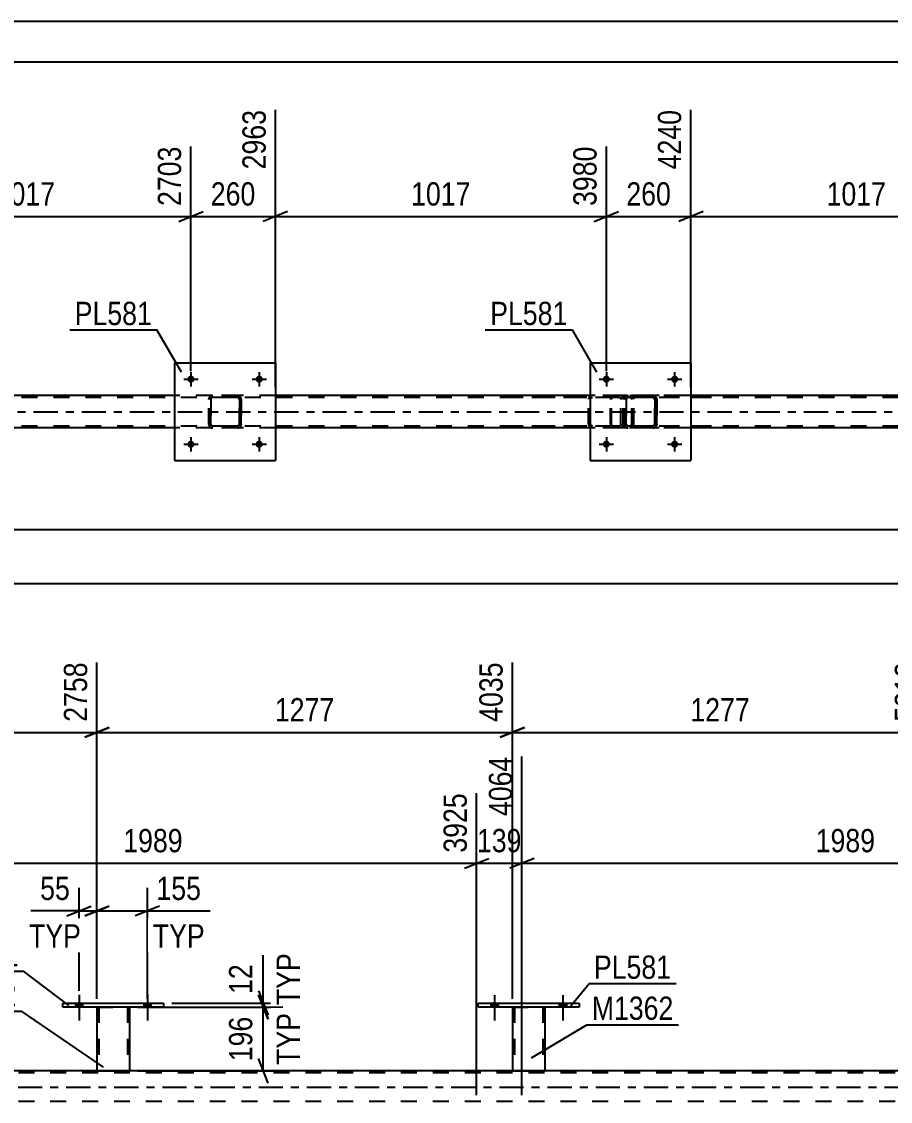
# Model space of a CAD drawing. Header units: millimetres. Extents: x 0 to 841, y 0 to 594.
# Drawn here: x 222.5 to 329.3, y 461.2 to 594 of the extents above; entities that cross this region are included whole.
import ezdxf

# ---------------------------------------------------------------- set-up
doc = ezdxf.new("R2010")
doc.units = ezdxf.units.MM
doc.linetypes.add('DXK_LINE_DOT2', pattern=[3.9198, 1.9599, -1.9599])
doc.linetypes.add('DXK_LINE_DOT3', pattern=[5.9187, 2.979, -0.9799, 0.9799, -0.9799])
doc.styles.add('Arial Narrow', font='ARIALN.TTF', dxfattribs={"height": 0.2})

# ---------------------------------------------------------------- blocks, each defined once
blk = doc.blocks.new('Unknown-318893565-1135')
at = {"color": 5, "linetype": 'Continuous'}
for p, q in [((841, 594), (0, 594)), ((836, 589), (5, 589))]:
    blk.add_line(p, q, dxfattribs=at)
blk = doc.blocks.new('Part-318893565-4870 - 4767')
at = {"color": 7, "linetype": 'DXK_LINE_DOT2'}
for p, q in [((296.58, 547.55), (296.61, 547.73)), ((296.61, 547.73), (296.58, 547.55)), ((296.58, 544.51), (296.58, 547.55)), ((296.58, 547.55), (296.58, 547.55)), ((296.58, 544.51), (296.58, 547.55)), ((296.82, 547.55), (296.84, 547.64)), ((296.84, 547.64), (296.82, 547.55)), ((296.82, 544.51), (296.82, 547.55)), ((296.82, 547.55), (296.82, 547.55)), ((296.82, 547.55), (296.82, 544.51)), ((296.84, 547.64), (296.89, 547.72)), ((296.89, 547.72), (296.84, 547.64)), ((296.87, 547.99), (297.06, 548.03)), ((297.06, 548.03), (296.87, 547.99)), ((296.97, 547.77), (296.89, 547.72)), ((297.06, 547.79), (296.97, 547.77)), ((300.1, 548.03), (297.06, 548.03)), ((300.1, 547.79), (297.06, 547.79)), ((300.1, 548.03), (300.28, 547.99)), ((300.28, 547.99), (300.1, 548.03)), ((300.19, 547.77), (300.1, 547.79)), ((300.19, 547.77), (300.27, 547.72)), ((300.27, 547.72), (300.32, 547.64)), ((300.32, 547.64), (300.27, 547.72)), ((300.32, 547.64), (300.34, 547.55)), ((300.34, 547.55), (300.32, 547.64)), ((300.34, 544.51), (300.34, 547.55)), ((300.34, 547.55), (300.34, 547.55)), ((300.34, 547.55), (300.34, 544.51)), ((300.54, 547.73), (300.58, 547.55)), ((300.58, 547.55), (300.54, 547.73)), ((300.58, 544.51), (300.58, 547.55)), ((300.58, 547.55), (300.58, 547.55)), ((300.58, 547.55), (300.58, 544.51)), ((296.58, 544.51), (296.58, 544.51)), ((296.61, 544.32), (296.58, 544.51)), ((296.58, 544.51), (296.61, 544.32)), ((296.82, 544.51), (296.82, 544.51)), ((296.84, 544.42), (296.82, 544.51)), ((296.82, 544.51), (296.84, 544.42)), ((296.89, 544.34), (296.84, 544.42)), ((296.84, 544.42), (296.89, 544.34)), ((300.32, 544.42), (300.27, 544.34)), ((300.27, 544.34), (300.32, 544.42)), ((300.34, 544.51), (300.32, 544.42)), ((300.32, 544.42), (300.34, 544.51)), ((300.34, 544.51), (300.34, 544.51)), ((300.58, 544.51), (300.54, 544.32)), ((300.54, 544.32), (300.58, 544.51)), ((300.58, 544.51), (300.58, 544.51)), ((297.06, 544.03), (296.87, 544.06)), ((296.87, 544.06), (297.06, 544.03)), ((296.97, 544.29), (296.89, 544.34)), ((297.06, 544.27), (296.97, 544.29)), ((300.1, 544.27), (297.06, 544.27)), ((300.1, 544.03), (297.06, 544.03)), ((300.19, 544.29), (300.1, 544.27)), ((300.28, 544.06), (300.1, 544.03)), ((300.1, 544.03), (300.28, 544.06)), ((300.27, 544.34), (300.19, 544.29))]:
    blk.add_line(p, q, dxfattribs=at)
at = {"color": 7, "linetype": 'DXK_LINE_DOT3'}
blk.add_line((298.58, 546.03), (298.58, 546.03), dxfattribs=at)
at = {"color": 7, "linetype": 'DXK_LINE_DOT2'}
for centre, start, end in [((297.06, 547.55), 112.5, 157.5), ((297.06, 547.55), 112.5, 157.5), ((300.1, 547.55), 22.5, 67.5), ((300.1, 547.55), 22.5, 67.5), ((297.06, 544.51), 202.5, 247.5), ((297.06, 544.51), 202.5, 247.5), ((300.1, 544.51), 292.5, 337.5), ((300.1, 544.51), 292.5, 337.5)]:
    blk.add_arc(centre, 0.48, start, end, dxfattribs=at)
blk = doc.blocks.new('Part-318893565-4785 - 4767')
at = {"color": 7, "linetype": 'DXK_LINE_DOT2'}
for p, q in [((295.92, 548.03), (280.93, 548.03)), ((295.92, 547.79), (280.93, 547.79)), ((292.21, 547.72), (292.18, 547.55)), ((292.18, 544.51), (292.18, 547.55)), ((292.21, 547.73), (292.21, 547.72)), ((292.43, 547.55), (292.45, 547.64)), ((292.43, 544.51), (292.43, 547.55)), ((292.45, 547.64), (292.51, 547.72)), ((292.69, 548.03), (292.49, 547.99)), ((292.51, 547.72), (292.59, 547.77)), ((292.59, 547.77), (292.69, 547.79)), ((296.12, 547.99), (295.92, 548.03)), ((295.92, 547.79), (296.02, 547.77)), ((296.02, 547.77), (296.1, 547.72)), ((296.1, 547.72), (296.16, 547.64)), ((296.16, 547.64), (296.18, 547.55)), ((296.18, 544.51), (296.18, 547.55)), ((296.4, 547.72), (296.39, 547.73)), ((296.43, 547.55), (296.4, 547.72)), ((296.43, 544.51), (296.43, 547.55)), ((292.18, 544.51), (292.19, 544.42)), ((292.19, 544.42), (292.21, 544.33)), ((292.45, 544.42), (292.43, 544.51)), ((292.51, 544.34), (292.45, 544.42)), ((296.16, 544.42), (296.1, 544.34)), ((296.18, 544.51), (296.16, 544.42)), ((296.39, 544.33), (296.41, 544.42)), ((296.41, 544.42), (296.43, 544.51)), ((295.92, 544.27), (280.93, 544.27)), ((295.92, 544.03), (280.93, 544.03)), ((292.49, 544.07), (292.69, 544.03)), ((292.59, 544.29), (292.51, 544.34)), ((292.69, 544.27), (292.59, 544.29)), ((296.02, 544.29), (295.92, 544.27)), ((295.92, 544.03), (296.12, 544.07)), ((296.1, 544.34), (296.02, 544.29))]:
    blk.add_line(p, q, dxfattribs=at)
for centre, start, end in [((292.67, 547.53), 110.7583, 155.68), ((295.94, 547.53), 24.32, 69.2417), ((292.67, 544.53), 204.32, 249.2417), ((295.94, 544.53), 290.7583, 335.68)]:
    blk.add_arc(centre, 0.496, start, end, dxfattribs=at)
blk = doc.blocks.new('Part-318893565-4798 - 4767')
at = {"color": 7, "linetype": 'DXK_LINE_DOT2'}
for p, q in [((294.91, 547.73), (294.88, 547.55)), ((294.88, 544.51), (294.88, 547.55)), ((294.96, 547.89), (294.91, 547.73)), ((295.05, 547.99), (294.96, 547.89)), ((295.02, 547.55), (295.03, 547.64)), ((295.02, 544.51), (295.02, 547.55)), ((295.03, 547.64), (295.06, 547.72)), ((295.16, 548.03), (295.05, 547.99)), ((295.06, 547.72), (295.1, 547.77)), ((295.1, 547.77), (295.16, 547.79)), ((307.31, 548.03), (295.16, 548.03)), ((307.31, 547.79), (295.16, 547.79)), ((296.43, 548.03), (296.43, 547.79)), ((297.44, 547.99), (297.25, 548.03)), ((297.25, 547.79), (297.34, 547.77)), ((297.34, 547.77), (297.42, 547.72)), ((297.42, 547.72), (297.48, 547.64)), ((297.48, 547.64), (297.5, 547.55)), ((297.5, 544.51), (297.5, 547.55)), ((297.71, 547.72), (297.71, 547.73)), ((297.75, 547.55), (297.71, 547.72)), ((297.75, 544.51), (297.75, 547.55)), ((294.88, 544.51), (294.91, 544.33)), ((295.03, 544.42), (295.02, 544.51)), ((295.06, 544.34), (295.03, 544.42)), ((297.48, 544.42), (297.42, 544.34)), ((297.5, 544.51), (297.48, 544.42)), ((297.71, 544.33), (297.73, 544.42)), ((297.73, 544.42), (297.75, 544.51)), ((294.91, 544.33), (294.96, 544.17)), ((294.96, 544.17), (295.05, 544.07)), ((295.05, 544.07), (295.16, 544.03)), ((295.1, 544.29), (295.06, 544.34)), ((295.16, 544.27), (295.1, 544.29)), ((307.31, 544.27), (295.16, 544.27)), ((307.31, 544.03), (295.16, 544.03)), ((296.43, 544.03), (296.43, 544.27)), ((297.34, 544.29), (297.25, 544.27)), ((297.25, 544.03), (297.44, 544.07)), ((297.42, 544.34), (297.34, 544.29))]:
    blk.add_line(p, q, dxfattribs=at)
for centre, start, end in [((297.26, 547.53), 23.8494, 68.8059), ((297.26, 544.52), 291.1941, 336.1506)]:
    blk.add_arc(centre, 0.492, start, end, dxfattribs=at)
blk = doc.blocks.new('Bolt-318893565-4912 - 4767')
at = {"linetype": 'Continuous'}
for points in [[(294.82, 542.03, -1), (293.94, 542.03, -1)], [(303.22, 542.03, -1), (302.34, 542.03, -1)]]:
    blk.add_hatch(color=1, dxfattribs=at).paths.add_polyline_path(points)
at = {"color": 1, "linetype": 'Continuous'}
for p, q in [((293.5, 542.03), (295.26, 542.03)), ((294.38, 542.91), (294.38, 541.15)), ((301.9, 542.03), (303.66, 542.03)), ((302.78, 542.91), (302.78, 541.15))]:
    blk.add_line(p, q, dxfattribs=at)
blk = doc.blocks.new('Part-318893565-4875 - 4767')
at = {"color": 2, "linetype": 'Continuous'}
for p, q in [((292.38, 552.03), (292.38, 540.03)), ((292.38, 552.03), (304.78, 552.03)), ((304.78, 552.03), (304.78, 540.03)), ((292.38, 540.03), (304.78, 540.03))]:
    blk.add_line(p, q, dxfattribs=at)
blk = doc.blocks.new('Part-318893565-4876 - 4767')
at = {"color": 7, "linetype": 'DXK_LINE_DOT2'}
for p, q in [((245.5, 547.55), (245.53, 547.73)), ((245.53, 547.73), (245.5, 547.55)), ((245.5, 544.51), (245.5, 547.55)), ((245.5, 547.55), (245.5, 547.55)), ((245.5, 544.51), (245.5, 547.55)), ((245.74, 547.55), (245.76, 547.64)), ((245.76, 547.64), (245.74, 547.55)), ((245.74, 544.51), (245.74, 547.55)), ((245.74, 547.55), (245.74, 547.55)), ((245.74, 547.55), (245.74, 544.51)), ((245.76, 547.64), (245.81, 547.72)), ((245.81, 547.72), (245.76, 547.64)), ((245.79, 547.99), (245.98, 548.03)), ((245.98, 548.03), (245.79, 547.99)), ((245.89, 547.77), (245.81, 547.72)), ((245.98, 547.79), (245.89, 547.77)), ((249.02, 548.03), (245.98, 548.03)), ((249.02, 547.79), (245.98, 547.79)), ((249.02, 548.03), (249.2, 547.99)), ((249.2, 547.99), (249.02, 548.03)), ((249.11, 547.77), (249.02, 547.79)), ((249.11, 547.77), (249.19, 547.72)), ((249.19, 547.72), (249.24, 547.64)), ((249.24, 547.64), (249.19, 547.72)), ((249.24, 547.64), (249.26, 547.55)), ((249.26, 547.55), (249.24, 547.64)), ((249.26, 544.51), (249.26, 547.55)), ((249.26, 547.55), (249.26, 547.55)), ((249.26, 547.55), (249.26, 544.51)), ((249.46, 547.73), (249.5, 547.55)), ((249.5, 547.55), (249.46, 547.73)), ((249.5, 544.51), (249.5, 547.55)), ((249.5, 547.55), (249.5, 547.55)), ((249.5, 547.55), (249.5, 544.51)), ((245.5, 544.51), (245.5, 544.51)), ((245.53, 544.32), (245.5, 544.51)), ((245.5, 544.51), (245.53, 544.32)), ((245.74, 544.51), (245.74, 544.51)), ((245.76, 544.42), (245.74, 544.51)), ((245.74, 544.51), (245.76, 544.42)), ((245.81, 544.34), (245.76, 544.42)), ((245.76, 544.42), (245.81, 544.34)), ((249.24, 544.42), (249.19, 544.34)), ((249.19, 544.34), (249.24, 544.42)), ((249.26, 544.51), (249.24, 544.42)), ((249.24, 544.42), (249.26, 544.51)), ((249.26, 544.51), (249.26, 544.51)), ((249.5, 544.51), (249.46, 544.32)), ((249.46, 544.32), (249.5, 544.51)), ((249.5, 544.51), (249.5, 544.51)), ((245.98, 544.03), (245.79, 544.06)), ((245.79, 544.06), (245.98, 544.03)), ((245.89, 544.29), (245.81, 544.34)), ((245.98, 544.27), (245.89, 544.29)), ((249.02, 544.27), (245.98, 544.27)), ((249.02, 544.03), (245.98, 544.03)), ((249.11, 544.29), (249.02, 544.27)), ((249.2, 544.06), (249.02, 544.03)), ((249.02, 544.03), (249.2, 544.06)), ((249.19, 544.34), (249.11, 544.29))]:
    blk.add_line(p, q, dxfattribs=at)
at = {"color": 7, "linetype": 'DXK_LINE_DOT3'}
blk.add_line((247.5, 546.03), (247.5, 546.03), dxfattribs=at)
at = {"color": 7, "linetype": 'DXK_LINE_DOT2'}
for centre, start, end in [((245.98, 547.55), 112.5, 157.5), ((245.98, 547.55), 112.5, 157.5), ((249.02, 547.55), 22.5, 67.5), ((249.02, 547.55), 22.5, 67.5), ((245.98, 544.51), 202.5, 247.5), ((245.98, 544.51), 202.5, 247.5), ((249.02, 544.51), 292.5, 337.5), ((249.02, 544.51), 292.5, 337.5)]:
    blk.add_arc(centre, 0.48, start, end, dxfattribs=at)
blk = doc.blocks.new('Part-318893565-4881 - 4767')
at = {"color": 2, "linetype": 'Continuous'}
for p, q in [((241.3, 552.03), (241.3, 540.03)), ((241.3, 552.03), (253.7, 552.03)), ((253.7, 552.03), (253.7, 540.03)), ((241.3, 540.03), (253.7, 540.03))]:
    blk.add_line(p, q, dxfattribs=at)
blk = doc.blocks.new('Bolt-318893565-4913 - 4767')
at = {"linetype": 'Continuous'}
for points in [[(294.82, 550.03, -1), (293.94, 550.03, -1)], [(303.22, 550.03, -1), (302.34, 550.03, -1)]]:
    blk.add_hatch(color=1, dxfattribs=at).paths.add_polyline_path(points)
at = {"color": 1, "linetype": 'Continuous'}
for p, q in [((293.5, 550.03), (295.26, 550.03)), ((294.38, 550.91), (294.38, 549.15)), ((301.9, 550.03), (303.66, 550.03)), ((302.78, 550.91), (302.78, 549.15))]:
    blk.add_line(p, q, dxfattribs=at)
blk = doc.blocks.new('Bolt-318893565-4914 - 4767')
at = {"linetype": 'Continuous'}
for points in [[(243.74, 542.03, -1), (242.86, 542.03, -1)], [(252.14, 542.03, -1), (251.26, 542.03, -1)]]:
    blk.add_hatch(color=1, dxfattribs=at).paths.add_polyline_path(points)
at = {"color": 1, "linetype": 'Continuous'}
for p, q in [((242.42, 542.03), (244.18, 542.03)), ((243.3, 542.91), (243.3, 541.15)), ((250.82, 542.03), (252.58, 542.03)), ((251.7, 542.91), (251.7, 541.15))]:
    blk.add_line(p, q, dxfattribs=at)
blk = doc.blocks.new('Bolt-318893565-4915 - 4767')
at = {"linetype": 'Continuous'}
for points in [[(243.74, 550.03, -1), (242.86, 550.03, -1)], [(252.14, 550.03, -1), (251.26, 550.03, -1)]]:
    blk.add_hatch(color=1, dxfattribs=at).paths.add_polyline_path(points)
at = {"color": 1, "linetype": 'Continuous'}
for p, q in [((242.42, 550.03), (244.18, 550.03)), ((243.3, 550.91), (243.3, 549.15)), ((250.82, 550.03), (252.58, 550.03)), ((251.7, 550.91), (251.7, 549.15))]:
    blk.add_line(p, q, dxfattribs=at)
blk = doc.blocks.new('Part-318893565-4945 - 4767')
at = {"color": 7, "linetype": 'DXK_LINE_DOT2'}
for p, q in [((730.1, 547.79), (135.18, 547.79)), ((253.7, 548.03), (241.3, 548.03)), ((304.78, 548.03), (292.38, 548.03)), ((730.1, 544.27), (135.18, 544.27)), ((253.7, 544.03), (241.3, 544.03)), ((304.78, 544.03), (292.38, 544.03))]:
    blk.add_line(p, q, dxfattribs=at)
at = {"color": 2, "linetype": 'Continuous'}
for p, q in [((241.3, 548.03), (202.62, 548.03)), ((292.38, 548.03), (253.7, 548.03)), ((343.46, 548.03), (304.78, 548.03)), ((241.3, 544.03), (202.62, 544.03)), ((292.38, 544.03), (253.7, 544.03)), ((343.46, 544.03), (304.78, 544.03))]:
    blk.add_line(p, q, dxfattribs=at)
at = {"color": 7, "linetype": 'DXK_LINE_DOT3'}
blk.add_line((135.18, 546.03), (730.1, 546.03), dxfattribs=at)
blk = doc.blocks.new('Part-318893565-3421 - 3250')
at = {"color": 7, "linetype": 'DXK_LINE_DOT2'}
for p, q in [((282.83, 472.83), (286.83, 472.83)), ((282.83, 472.82), (282.83, 472.83)), ((282.83, 472.83), (282.83, 472.82)), ((283.07, 472.83), (283.07, 464.99)), ((286.59, 472.83), (286.59, 464.99)), ((286.83, 472.83), (286.83, 472.82)), ((286.83, 472.82), (286.83, 472.83)), ((286.57, 464.99), (286.53, 464.99)), ((286.53, 464.99), (286.57, 464.99)), ((286.59, 464.99), (286.57, 464.99)), ((286.57, 464.99), (286.59, 464.99))]:
    blk.add_line(p, q, dxfattribs=at)
at = {"color": 2, "linetype": 'Continuous'}
for p, q in [((282.83, 472.82), (282.83, 464.99)), ((286.83, 472.82), (286.83, 464.99)), ((282.83, 464.99), (286.83, 464.99))]:
    blk.add_line(p, q, dxfattribs=at)
blk = doc.blocks.new('Bolt-318893565-3432 - 3250')
at = {"linetype": 'Continuous'}
for points in [[(280.19, 472.82), (281.07, 472.82), (281.07, 473.3), (280.19, 473.3)], [(288.59, 472.82), (289.47, 472.82), (289.47, 473.3), (288.59, 473.3)]]:
    blk.add_hatch(color=1, dxfattribs=at).paths.add_polyline_path(points)
at = {"color": 1, "linetype": 'Continuous'}
for p, q in [((280.63, 474.3), (280.63, 471.18)), ((289.03, 474.3), (289.03, 471.18)), ((280.19, 473.3), (280.19, 472.82)), ((281.07, 473.3), (281.07, 472.82)), ((288.59, 473.3), (288.59, 472.82)), ((289.47, 473.3), (289.47, 472.82))]:
    blk.add_line(p, q, dxfattribs=at)
blk = doc.blocks.new('Part-318893565-3319 - 3250')
at = {"color": 2, "linetype": 'Continuous'}
for p, q in [((231.75, 472.83), (231.75, 464.99)), ((235.75, 472.83), (235.75, 464.99)), ((231.75, 464.99), (235.75, 464.99))]:
    blk.add_line(p, q, dxfattribs=at)
at = {"color": 7, "linetype": 'DXK_LINE_DOT2'}
for p, q in [((231.75, 472.83), (235.75, 472.83)), ((231.75, 472.83), (231.75, 472.83)), ((231.75, 472.83), (231.75, 472.83)), ((231.99, 472.83), (231.99, 464.99)), ((235.51, 472.83), (235.51, 464.99)), ((235.75, 472.83), (235.75, 472.83)), ((235.75, 472.83), (235.75, 472.83)), ((235.49, 464.99), (235.45, 464.99)), ((235.45, 464.99), (235.49, 464.99)), ((235.51, 464.99), (235.49, 464.99)), ((235.49, 464.99), (235.51, 464.99))]:
    blk.add_line(p, q, dxfattribs=at)
blk = doc.blocks.new('Part-318893565-3324 - 3250')
at = {"color": 2, "linetype": 'Continuous'}
for p, q in [((227.55, 473.31), (239.95, 473.31)), ((227.55, 472.83), (227.55, 473.31)), ((239.95, 472.83), (227.55, 472.83)), ((239.95, 473.31), (239.95, 472.83))]:
    blk.add_line(p, q, dxfattribs=at)
blk = doc.blocks.new('Bolt-318893565-3431 - 3250')
at = {"linetype": 'Continuous'}
for points in [[(280.19, 472.82), (281.07, 472.82), (281.07, 473.3), (280.19, 473.3)], [(288.59, 472.82), (289.47, 472.82), (289.47, 473.3), (288.59, 473.3)]]:
    blk.add_hatch(color=1, dxfattribs=at).paths.add_polyline_path(points)
at = {"color": 1, "linetype": 'Continuous'}
for p, q in [((280.63, 474.3), (280.63, 471.18)), ((289.03, 474.3), (289.03, 471.18)), ((280.19, 473.3), (280.19, 472.82)), ((281.07, 473.3), (281.07, 472.82)), ((288.59, 473.3), (288.59, 472.82)), ((289.47, 473.3), (289.47, 472.82))]:
    blk.add_line(p, q, dxfattribs=at)
blk = doc.blocks.new('Bolt-318893565-3434 - 3250')
at = {"linetype": 'Continuous'}
for points in [[(229.11, 472.83), (229.99, 472.83), (229.99, 473.31), (229.11, 473.31)], [(237.51, 472.83), (238.39, 472.83), (238.39, 473.31), (237.51, 473.31)]]:
    blk.add_hatch(color=1, dxfattribs=at).paths.add_polyline_path(points)
at = {"color": 1, "linetype": 'Continuous'}
for p, q in [((229.55, 474.31), (229.55, 471.19)), ((237.95, 474.31), (237.95, 471.19)), ((229.11, 473.31), (229.11, 472.83)), ((229.99, 473.31), (229.99, 472.83)), ((237.51, 473.31), (237.51, 472.83)), ((238.39, 473.31), (238.39, 472.83))]:
    blk.add_line(p, q, dxfattribs=at)
blk = doc.blocks.new('Bolt-318893565-3435 - 3250')
at = {"linetype": 'Continuous'}
for points in [[(229.11, 472.83), (229.99, 472.83), (229.99, 473.31), (229.11, 473.31)], [(237.51, 472.83), (238.39, 472.83), (238.39, 473.31), (237.51, 473.31)]]:
    blk.add_hatch(color=1, dxfattribs=at).paths.add_polyline_path(points)
at = {"color": 1, "linetype": 'Continuous'}
for p, q in [((229.55, 474.31), (229.55, 471.19)), ((237.95, 474.31), (237.95, 471.19)), ((229.11, 473.31), (229.11, 472.83)), ((229.99, 473.31), (229.99, 472.83)), ((237.51, 473.31), (237.51, 472.83)), ((238.39, 473.31), (238.39, 472.83))]:
    blk.add_line(p, q, dxfattribs=at)
blk = doc.blocks.new('Part-318893565-3498 - 3250')
at = {"color": 2, "linetype": 'Continuous'}
for p, q in [((278.63, 473.3), (291.03, 473.3)), ((278.63, 472.82), (278.63, 473.3)), ((291.03, 472.82), (278.63, 472.82)), ((291.03, 473.3), (291.03, 472.82))]:
    blk.add_line(p, q, dxfattribs=at)
blk = doc.blocks.new('Part-318893565-3659 - 3250')
at = {"color": 2, "linetype": 'Continuous'}
blk.add_line((487.15, 464.98), (121.43, 464.98), dxfattribs=at)
at = {"color": 7, "linetype": 'DXK_LINE_DOT2'}
for p, q in [((717.95, 464.74), (121.43, 464.74)), ((717.95, 461.22), (121.43, 461.22))]:
    blk.add_line(p, q, dxfattribs=at)
at = {"color": 7, "linetype": 'DXK_LINE_DOT3'}
blk.add_line((121.43, 462.98), (717.95, 462.98), dxfattribs=at)
blk = doc.blocks.new('StraightDimension-318893565-5425 - 4767')
at = {"color": 7, "linetype": 'Continuous'}
for p, q in [((304.78, 549.03), (304.78, 583.14)), ((345.46, 551.03), (345.46, 578.64)), ((306.28, 570.63), (303.28, 569.43)), ((304.78, 570.03), (345.46, 570.03)), ((343.96, 569.43), (346.96, 570.63))]:
    blk.add_line(p, q, dxfattribs=at)
at = {"color": 0}
blk.add_wipeout([(329.37, 570.78), (329.37, 574.98), (320.86, 574.98), (320.86, 570.78)], dxfattribs=at)
at = {"color": 3, "style": 'Arial Narrow'}
blk.add_text('1017', height=2.863, dxfattribs=at).set_placement((321.46, 571.38))
at = {"color": 0, "linetype": 'Continuous'}
blk.add_wipeout([(344.86, 579.24), (340.66, 579.24), (340.66, 570.73), (344.86, 570.73)], dxfattribs=at)
at = {"color": 3, "linetype": 'Continuous', "style": 'Arial Narrow'}
blk.add_text('5257', height=2.863, rotation=90.0002, dxfattribs=at).set_placement((344.26, 571.33))
blk = doc.blocks.new('StraightDimension-318893565-5009 - 4767')
at = {"color": 7, "linetype": 'Continuous'}
blk.add_line((135.18, 531.55), (767.22, 531.55), dxfattribs=at)
blk = doc.blocks.new('StraightDimension-318893565-5445 - 4767')
at = {"color": 7, "linetype": 'Continuous'}
for p, q in [((304.78, 549.03), (304.78, 583.14)), ((294.38, 551.03), (294.38, 578.64)), ((292.88, 569.43), (295.88, 570.63)), ((294.38, 570.03), (304.78, 570.03)), ((306.28, 570.63), (303.28, 569.43))]:
    blk.add_line(p, q, dxfattribs=at)
at = {"color": 0}
blk.add_wipeout([(302.92, 570.78), (302.92, 574.98), (296.24, 574.98), (296.24, 570.78)], dxfattribs=at)
at = {"color": 3, "style": 'Arial Narrow'}
blk.add_text('260', height=2.863, dxfattribs=at).set_placement((296.84, 571.38))
at = {"color": 0, "linetype": 'Continuous'}
blk.add_wipeout([(304.18, 583.74), (299.98, 583.74), (299.98, 575.23), (304.18, 575.23)], dxfattribs=at)
at = {"color": 3, "linetype": 'Continuous', "style": 'Arial Narrow'}
blk.add_text('4240', height=2.863, rotation=90.0002, dxfattribs=at).set_placement((303.58, 575.83))
blk = doc.blocks.new('StraightDimension-318893565-5465 - 4767')
at = {"color": 7, "linetype": 'Continuous'}
for p, q in [((253.7, 549.03), (253.7, 583.14)), ((294.38, 551.03), (294.38, 578.64)), ((255.2, 570.63), (252.2, 569.43)), ((253.7, 570.03), (294.38, 570.03)), ((292.88, 569.43), (295.88, 570.63))]:
    blk.add_line(p, q, dxfattribs=at)
at = {"color": 0}
blk.add_wipeout([(278.29, 570.78), (278.29, 574.98), (269.78, 574.98), (269.78, 570.78)], dxfattribs=at)
at = {"color": 3, "style": 'Arial Narrow'}
blk.add_text('1017', height=2.863, dxfattribs=at).set_placement((270.38, 571.38))
at = {"color": 0, "linetype": 'Continuous'}
blk.add_wipeout([(293.78, 579.24), (289.58, 579.24), (289.58, 570.73), (293.78, 570.73)], dxfattribs=at)
at = {"color": 3, "linetype": 'Continuous', "style": 'Arial Narrow'}
blk.add_text('3980', height=2.863, rotation=90.0002, dxfattribs=at).set_placement((293.18, 571.33))
blk = doc.blocks.new('StraightDimension-318893565-5485 - 4767')
at = {"color": 7, "linetype": 'Continuous'}
for p, q in [((253.7, 549.03), (253.7, 583.14)), ((243.3, 551.03), (243.3, 578.64)), ((241.8, 569.43), (244.8, 570.63)), ((243.3, 570.03), (253.7, 570.03)), ((255.2, 570.63), (252.2, 569.43))]:
    blk.add_line(p, q, dxfattribs=at)
at = {"color": 0}
blk.add_wipeout([(251.84, 570.78), (251.84, 574.98), (245.15, 574.98), (245.15, 570.78)], dxfattribs=at)
at = {"color": 3, "style": 'Arial Narrow'}
blk.add_text('260', height=2.863, dxfattribs=at).set_placement((245.75, 571.38))
at = {"color": 0, "linetype": 'Continuous'}
blk.add_wipeout([(253.1, 583.74), (248.9, 583.74), (248.9, 575.23), (253.1, 575.23)], dxfattribs=at)
at = {"color": 3, "linetype": 'Continuous', "style": 'Arial Narrow'}
blk.add_text('2963', height=2.863, rotation=90.0002, dxfattribs=at).set_placement((252.5, 575.83))
blk = doc.blocks.new('StraightDimension-318893565-5505 - 4767')
at = {"color": 7, "linetype": 'Continuous'}
for p, q in [((202.62, 549.03), (202.62, 583.14)), ((243.3, 551.03), (243.3, 578.64)), ((204.12, 570.63), (201.12, 569.43)), ((202.62, 570.03), (243.3, 570.03)), ((241.8, 569.43), (244.8, 570.63))]:
    blk.add_line(p, q, dxfattribs=at)
at = {"color": 0}
blk.add_wipeout([(227.21, 570.78), (227.21, 574.98), (218.7, 574.98), (218.7, 570.78)], dxfattribs=at)
at = {"color": 3, "style": 'Arial Narrow'}
blk.add_text('1017', height=2.863, dxfattribs=at).set_placement((219.3, 571.38))
at = {"color": 0, "linetype": 'Continuous'}
blk.add_wipeout([(242.7, 579.24), (238.5, 579.24), (238.5, 570.73), (242.7, 570.73)], dxfattribs=at)
at = {"color": 3, "linetype": 'Continuous', "style": 'Arial Narrow'}
blk.add_text('2703', height=2.863, rotation=90.0002, dxfattribs=at).set_placement((242.1, 571.33))
blk = doc.blocks.new('StraightDimension-318893565-5585 - 4767')
at = {"color": 7, "linetype": 'Continuous'}
blk.add_line((134.54, 524.91), (767.86, 524.91), dxfattribs=at)
blk = doc.blocks.new('StraightDimension-318893565-10695 - 3250')
at = {"color": 7, "linetype": 'Continuous'}
for p, q in [((284, 461.98), (284, 503.62)), ((278.43, 461.98), (278.43, 499.12)), ((276.93, 489.91), (279.93, 491.11)), ((278.43, 490.51), (284, 490.51)), ((285.5, 491.11), (282.5, 489.91))]:
    blk.add_line(p, q, dxfattribs=at)
at = {"color": 0}
blk.add_wipeout([(284.56, 491.26), (284.56, 495.46), (277.87, 495.46), (277.87, 491.26)], dxfattribs=at)
at = {"color": 3, "style": 'Arial Narrow'}
blk.add_text('139', height=2.863, dxfattribs=at).set_placement((278.47, 491.86))
at = {"color": 0, "linetype": 'Continuous'}
blk.add_wipeout([(283.4, 504.22), (279.2, 504.22), (279.2, 495.71), (283.4, 495.71)], dxfattribs=at)
at = {"color": 3, "linetype": 'Continuous', "style": 'Arial Narrow'}
blk.add_text('4064', height=2.863, rotation=90.0002, dxfattribs=at).set_placement((282.8, 496.31))
blk = doc.blocks.new('StraightDimension-318893565-4461 - 3250')
at = {"color": 7, "linetype": 'Continuous'}
for p, q in [((231.75, 473.83), (231.75, 515.21)), ((282.83, 473.83), (282.83, 515.21)), ((233.25, 507.2), (230.25, 506)), ((231.75, 506.6), (282.83, 506.6)), ((281.33, 506), (284.33, 507.2))]:
    blk.add_line(p, q, dxfattribs=at)
at = {"color": 0}
blk.add_wipeout([(261.54, 507.35), (261.54, 511.55), (253.03, 511.55), (253.03, 507.35)], dxfattribs=at)
at = {"color": 3, "style": 'Arial Narrow'}
blk.add_text('1277', height=2.863, dxfattribs=at).set_placement((253.63, 507.95))
at = {"color": 0, "linetype": 'Continuous'}
blk.add_wipeout([(282.23, 515.81), (278.03, 515.81), (278.03, 507.3), (282.23, 507.3)], dxfattribs=at)
at = {"color": 3, "linetype": 'Continuous', "style": 'Arial Narrow'}
blk.add_text('4035', height=2.863, rotation=90.0002, dxfattribs=at).set_placement((281.63, 507.9))
blk = doc.blocks.new('StraightDimension-318893565-4471 - 3250')
at = {"color": 7, "linetype": 'Continuous'}
for p, q in [((180.67, 473.83), (180.67, 515.21)), ((231.75, 473.83), (231.75, 515.21)), ((182.17, 507.2), (179.17, 506)), ((180.67, 506.6), (231.75, 506.6)), ((230.25, 506), (233.25, 507.2))]:
    blk.add_line(p, q, dxfattribs=at)
at = {"color": 0}
blk.add_wipeout([(210.46, 507.35), (210.46, 511.55), (201.95, 511.55), (201.95, 507.35)], dxfattribs=at)
at = {"color": 3, "style": 'Arial Narrow'}
blk.add_text('1277', height=2.863, dxfattribs=at).set_placement((202.55, 507.95))
at = {"color": 0, "linetype": 'Continuous'}
blk.add_wipeout([(231.15, 515.81), (226.95, 515.81), (226.95, 507.3), (231.15, 507.3)], dxfattribs=at)
at = {"color": 3, "linetype": 'Continuous', "style": 'Arial Narrow'}
blk.add_text('2758', height=2.863, rotation=90.0002, dxfattribs=at).set_placement((230.55, 507.9))
blk = doc.blocks.new('StraightDimension-318893565-4451 - 3250')
at = {"color": 7, "linetype": 'Continuous'}
for p, q in [((282.83, 473.83), (282.83, 515.21)), ((333.91, 473.83), (333.91, 515.21)), ((284.33, 507.2), (281.33, 506)), ((282.83, 506.6), (333.91, 506.6)), ((332.41, 506), (335.41, 507.2))]:
    blk.add_line(p, q, dxfattribs=at)
at = {"color": 0}
blk.add_wipeout([(312.63, 507.35), (312.63, 511.55), (304.11, 511.55), (304.11, 507.35)], dxfattribs=at)
at = {"color": 3, "style": 'Arial Narrow'}
blk.add_text('1277', height=2.863, dxfattribs=at).set_placement((304.71, 507.95))
at = {"color": 0, "linetype": 'Continuous'}
blk.add_wipeout([(333.31, 515.81), (329.11, 515.81), (329.11, 507.3), (333.31, 507.3)], dxfattribs=at)
at = {"color": 3, "linetype": 'Continuous', "style": 'Arial Narrow'}
blk.add_text('5312', height=2.863, rotation=90.0002, dxfattribs=at).set_placement((332.71, 507.9))
blk = doc.blocks.new('StraightDimension-318893565-10694 - 3250')
at = {"color": 7, "linetype": 'Continuous'}
for p, q in [((284, 461.98), (284, 503.62)), ((363.56, 461.98), (363.56, 499.12)), ((285.5, 491.11), (282.5, 489.91)), ((284, 490.51), (363.56, 490.51)), ((362.06, 489.91), (365.06, 491.11))]:
    blk.add_line(p, q, dxfattribs=at)
at = {"color": 0}
blk.add_wipeout([(328.04, 491.26), (328.04, 495.46), (319.52, 495.46), (319.52, 491.26)], dxfattribs=at)
at = {"color": 3, "style": 'Arial Narrow'}
blk.add_text('1989', height=2.863, dxfattribs=at).set_placement((320.12, 491.86))
at = {"color": 0, "linetype": 'Continuous'}
blk.add_wipeout([(362.96, 499.72), (358.76, 499.72), (358.76, 491.21), (362.96, 491.21)], dxfattribs=at)
at = {"color": 3, "linetype": 'Continuous', "style": 'Arial Narrow'}
blk.add_text('6053', height=2.863, rotation=90.0002, dxfattribs=at).set_placement((362.36, 491.81))
blk = doc.blocks.new('StraightDimension-318893565-10696 - 3250')
at = {"color": 7, "linetype": 'Continuous'}
for p, q in [((198.87, 461.98), (198.87, 503.62)), ((278.43, 461.98), (278.43, 499.12)), ((200.37, 491.11), (197.37, 489.91)), ((198.87, 490.51), (278.43, 490.51)), ((276.93, 489.91), (279.93, 491.11))]:
    blk.add_line(p, q, dxfattribs=at)
at = {"color": 0}
blk.add_wipeout([(242.9, 491.26), (242.9, 495.46), (234.39, 495.46), (234.39, 491.26)], dxfattribs=at)
at = {"color": 3, "style": 'Arial Narrow'}
blk.add_text('1989', height=2.863, dxfattribs=at).set_placement((234.99, 491.86))
at = {"color": 0, "linetype": 'Continuous'}
blk.add_wipeout([(277.83, 499.72), (273.63, 499.72), (273.63, 491.21), (277.83, 491.21)], dxfattribs=at)
at = {"color": 3, "linetype": 'Continuous', "style": 'Arial Narrow'}
blk.add_text('3925', height=2.863, rotation=90.0002, dxfattribs=at).set_placement((277.23, 491.81))
blk = doc.blocks.new('StraightDimension-318893565-11002 - 3250')
at = {"color": 7, "linetype": 'Continuous'}
for p, q in [((231.75, 473.83), (231.75, 487.49)), ((237.95, 473.83), (237.95, 487.49)), ((230.25, 484.04), (233.25, 485.24)), ((231.75, 484.64), (237.95, 484.64)), ((239.45, 485.24), (236.45, 484.04)), ((237.95, 484.64), (245.68, 484.64)), ((237.95, 484.64), (245.68, 484.64))]:
    blk.add_line(p, q, dxfattribs=at)
at = {"color": 0}
blk.add_wipeout([(245.16, 485.39), (245.16, 489.59), (238.47, 489.59), (238.47, 485.39)], dxfattribs=at)
at = {"color": 0, "linetype": 'Continuous'}
blk.add_wipeout([(245.61, 479.54), (245.61, 483.74), (238.02, 483.74), (238.02, 479.54)], dxfattribs=at)
at = {"color": 3, "style": 'Arial Narrow'}
blk.add_text('155', height=2.863, dxfattribs=at).set_placement((239.07, 485.99))
at = {"color": 3, "linetype": 'Continuous', "style": 'Arial Narrow'}
blk.add_text('TYP', height=2.863, dxfattribs=at).set_placement((238.62, 480.14))
blk = doc.blocks.new('StraightDimension-318893565-11003 - 3250')
at = {"color": 7, "linetype": 'Continuous'}
for p, q in [((229.55, 474.8), (229.55, 487.49)), ((231.75, 473.83), (231.75, 487.49)), ((229.55, 484.64), (223.64, 484.64)), ((229.55, 484.64), (223.64, 484.64)), ((228.05, 484.04), (231.05, 485.24)), ((229.55, 484.64), (231.75, 484.64)), ((233.25, 485.24), (230.25, 484.04))]:
    blk.add_line(p, q, dxfattribs=at)
at = {"color": 0}
blk.add_wipeout([(229.02, 485.39), (229.02, 489.59), (224.17, 489.59), (224.17, 485.39)], dxfattribs=at)
at = {"color": 0, "linetype": 'Continuous'}
blk.add_wipeout([(230.39, 479.54), (230.39, 483.74), (222.8, 483.74), (222.8, 479.54)], dxfattribs=at)
at = {"color": 3, "style": 'Arial Narrow'}
blk.add_text('55', height=2.863, dxfattribs=at).set_placement((224.77, 485.99))
at = {"color": 3, "linetype": 'Continuous', "style": 'Arial Narrow'}
blk.add_text('TYP', height=2.863, dxfattribs=at).set_placement((223.4, 480.14))
blk = doc.blocks.new('StraightDimension-318893565-11026 - 3250')
at = {"color": 7, "linetype": 'Continuous'}
for p, q in [((252.2, 473.31), (252.2, 479.21)), ((252.2, 473.31), (252.2, 479.21)), ((251.6, 474.81), (252.8, 471.81)), ((252.8, 471.33), (251.6, 474.33)), ((236.75, 472.83), (254.6, 472.83)), ((240.95, 473.31), (254.6, 473.31)), ((252.2, 472.83), (252.2, 473.31))]:
    blk.add_line(p, q, dxfattribs=at)
at = {"color": 0, "linetype": 'Continuous'}
blk.add_wipeout([(257.3, 480.05), (253.1, 480.05), (253.1, 472.46), (257.3, 472.46)], dxfattribs=at)
at = {"color": 0}
blk.add_wipeout([(251.45, 478.69), (247.25, 478.69), (247.25, 473.83), (251.45, 473.83)], dxfattribs=at)
at = {"color": 3, "linetype": 'Continuous', "style": 'Arial Narrow'}
blk.add_text('TYP', height=2.863, rotation=90.0002, dxfattribs=at).set_placement((256.7, 473.06))
at = {"color": 3, "style": 'Arial Narrow'}
blk.add_text('12', height=2.863, rotation=90.0002, dxfattribs=at).set_placement((250.85, 474.43))
blk = doc.blocks.new('StraightDimension-318893565-11027 - 3250')
at = {"color": 7, "linetype": 'Continuous'}
for p, q in [((251.6, 474.33), (252.8, 471.33)), ((236.75, 472.83), (254.6, 472.83)), ((252.2, 464.98), (252.2, 472.83)), ((252.8, 463.48), (251.6, 466.48)), ((236.75, 464.98), (254.6, 464.98))]:
    blk.add_line(p, q, dxfattribs=at)
at = {"color": 0, "linetype": 'Continuous'}
blk.add_wipeout([(257.3, 472.7), (253.1, 472.7), (253.1, 465.11), (257.3, 465.11)], dxfattribs=at)
at = {"color": 0}
blk.add_wipeout([(251.45, 472.25), (247.25, 472.25), (247.25, 465.56), (251.45, 465.56)], dxfattribs=at)
at = {"color": 3, "style": 'Arial Narrow'}
blk.add_text('196', height=2.863, rotation=90.0002, dxfattribs=at).set_placement((250.85, 466.16))
at = {"color": 3, "linetype": 'Continuous', "style": 'Arial Narrow'}
blk.add_text('TYP', height=2.863, rotation=90.0002, dxfattribs=at).set_placement((256.7, 465.71))
blk = doc.blocks.new('Mark-318893565-4871 - 4767')
at = {"color": 0}
blk.add_wipeout([(289.61, 556.68), (289.61, 559.68), (280.1, 559.68), (280.1, 556.68)], dxfattribs=at)
blk.add_wipeout([(289.61, 556.68), (289.61, 559.68), (280.1, 559.68), (280.1, 556.68)], dxfattribs=at)
at = {"color": 30, "linetype": 'Continuous'}
for p in [(279.5, 556.08), (293.21, 550.88)]:
    blk.add_line(p, (290.21, 556.08), dxfattribs=at)
at = {"color": 3, "style": 'Arial Narrow'}
blk.add_text('PL581', height=2.863, dxfattribs=at).set_placement((280.1, 556.68))
blk = doc.blocks.new('Mark-318893565-4877 - 4767')
at = {"color": 0}
blk.add_wipeout([(238.53, 556.68), (238.53, 559.68), (229.02, 559.68), (229.02, 556.68)], dxfattribs=at)
blk.add_wipeout([(238.53, 556.68), (238.53, 559.68), (229.02, 559.68), (229.02, 556.68)], dxfattribs=at)
at = {"color": 30, "linetype": 'Continuous'}
for p in [(228.42, 556.08), (242.13, 550.88)]:
    blk.add_line(p, (239.13, 556.08), dxfattribs=at)
at = {"color": 3, "style": 'Arial Narrow'}
blk.add_text('PL581', height=2.863, dxfattribs=at).set_placement((229.02, 556.68))
blk = doc.blocks.new('Mark-318893565-3315 - 3250')
at = {"color": 0}
blk.add_wipeout([(221.87, 472.91), (221.87, 475.91), (211.82, 475.91), (211.82, 472.91)], dxfattribs=at)
blk.add_wipeout([(221.87, 472.91), (221.87, 475.91), (211.82, 475.91), (211.82, 472.91)], dxfattribs=at)
at = {"color": 30, "linetype": 'Continuous'}
for p in [(211.22, 472.31), (232.56, 465.45)]:
    blk.add_line(p, (222.47, 472.31), dxfattribs=at)
at = {"color": 3, "style": 'Arial Narrow'}
blk.add_text('M1362', height=2.863, dxfattribs=at).set_placement((211.82, 472.91))
blk = doc.blocks.new('Mark-318893565-3417 - 3250')
at = {"color": 0}
blk.add_wipeout([(302.64, 471.25), (302.64, 474.25), (292.59, 474.25), (292.59, 471.25)], dxfattribs=at)
blk.add_wipeout([(302.64, 471.25), (302.64, 474.25), (292.59, 474.25), (292.59, 471.25)], dxfattribs=at)
at = {"color": 30, "linetype": 'Continuous'}
for p, q in [((285.17, 466.56), (291.99, 470.65)), ((291.99, 470.65), (303.24, 470.65))]:
    blk.add_line(p, q, dxfattribs=at)
at = {"color": 3, "style": 'Arial Narrow'}
blk.add_text('M1362', height=2.863, dxfattribs=at).set_placement((292.59, 471.25))
blk = doc.blocks.new('Mark-318893565-3320 - 3250')
at = {"color": 0}
blk.add_wipeout([(222.14, 477.82), (222.14, 480.82), (212.64, 480.82), (212.64, 477.82)], dxfattribs=at)
blk.add_wipeout([(222.14, 477.82), (222.14, 480.82), (212.64, 480.82), (212.64, 477.82)], dxfattribs=at)
at = {"color": 30, "linetype": 'Continuous'}
for p in [(212.04, 477.22), (228.3, 473.01)]:
    blk.add_line(p, (222.74, 477.22), dxfattribs=at)
at = {"color": 3, "style": 'Arial Narrow'}
blk.add_text('PL581', height=2.863, dxfattribs=at).set_placement((212.64, 477.82))
blk = doc.blocks.new('Mark-318893565-3494 - 3250')
at = {"color": 0}
blk.add_wipeout([(302.35, 476.3), (302.35, 479.3), (292.85, 479.3), (292.85, 476.3)], dxfattribs=at)
blk.add_wipeout([(302.35, 476.3), (302.35, 479.3), (292.85, 479.3), (292.85, 476.3)], dxfattribs=at)
at = {"color": 30, "linetype": 'Continuous'}
for p, q in [((290.02, 472.97), (292.25, 475.7)), ((292.25, 475.7), (302.95, 475.7))]:
    blk.add_line(p, q, dxfattribs=at)
at = {"color": 3, "style": 'Arial Narrow'}
blk.add_text('PL581', height=2.863, dxfattribs=at).set_placement((292.85, 476.3))

msp = doc.modelspace()

# ---------------------------------------------------------------- block references
for name in ['Unknown-318893565-1135', 'Part-318893565-4881 - 4767', 'Part-318893565-4875 - 4767', 'Part-318893565-4945 - 4767', 'Bolt-318893565-4915 - 4767', 'Bolt-318893565-4913 - 4767', 'Part-318893565-4876 - 4767', 'Part-318893565-4785 - 4767', 'Part-318893565-4798 - 4767', 'Part-318893565-4870 - 4767', 'Bolt-318893565-4914 - 4767', 'Bolt-318893565-4912 - 4767', 'Bolt-318893565-3434 - 3250', 'Bolt-318893565-3435 - 3250', 'Bolt-318893565-3432 - 3250', 'Bolt-318893565-3431 - 3250', 'Part-318893565-3324 - 3250', 'Part-318893565-3319 - 3250', 'Part-318893565-3498 - 3250', 'Part-318893565-3421 - 3250', 'Part-318893565-3659 - 3250']:
    msp.add_blockref(name, (0, 0))

# ---------------------------------------------------------------- next in the draw order: block references
for name in ['StraightDimension-318893565-5425 - 4767', 'StraightDimension-318893565-5009 - 4767', 'StraightDimension-318893565-10695 - 3250']:
    msp.add_blockref(name, (0, 0))

# ---------------------------------------------------------------- next in the draw order: block references
for name in ['StraightDimension-318893565-5445 - 4767', 'StraightDimension-318893565-5585 - 4767', 'StraightDimension-318893565-4461 - 3250']:
    msp.add_blockref(name, (0, 0))

# ---------------------------------------------------------------- next in the draw order: block references
for name in ['StraightDimension-318893565-5465 - 4767', 'StraightDimension-318893565-4471 - 3250', 'StraightDimension-318893565-4451 - 3250']:
    msp.add_blockref(name, (0, 0))

# ---------------------------------------------------------------- next in the draw order: block references
for name in ['StraightDimension-318893565-5485 - 4767', 'Mark-318893565-4871 - 4767', 'StraightDimension-318893565-10696 - 3250', 'StraightDimension-318893565-10694 - 3250']:
    msp.add_blockref(name, (0, 0))

# ---------------------------------------------------------------- next in the draw order: block references
for name in ['StraightDimension-318893565-5505 - 4767', 'StraightDimension-318893565-11002 - 3250', 'Mark-318893565-3417 - 3250']:
    msp.add_blockref(name, (0, 0))

# ---------------------------------------------------------------- next in the draw order: block references
for name in ['Mark-318893565-4877 - 4767', 'StraightDimension-318893565-11003 - 3250', 'StraightDimension-318893565-11026 - 3250', 'Mark-318893565-3494 - 3250']:
    msp.add_blockref(name, (0, 0))

# ---------------------------------------------------------------- next in the draw order: block references
for name in ['Mark-318893565-3315 - 3250', 'StraightDimension-318893565-11027 - 3250']:
    msp.add_blockref(name, (0, 0))

# ---------------------------------------------------------------- next in the draw order: block references
msp.add_blockref('Mark-318893565-3320 - 3250', (0, 0))

doc.saveas('drawing.dxf')
